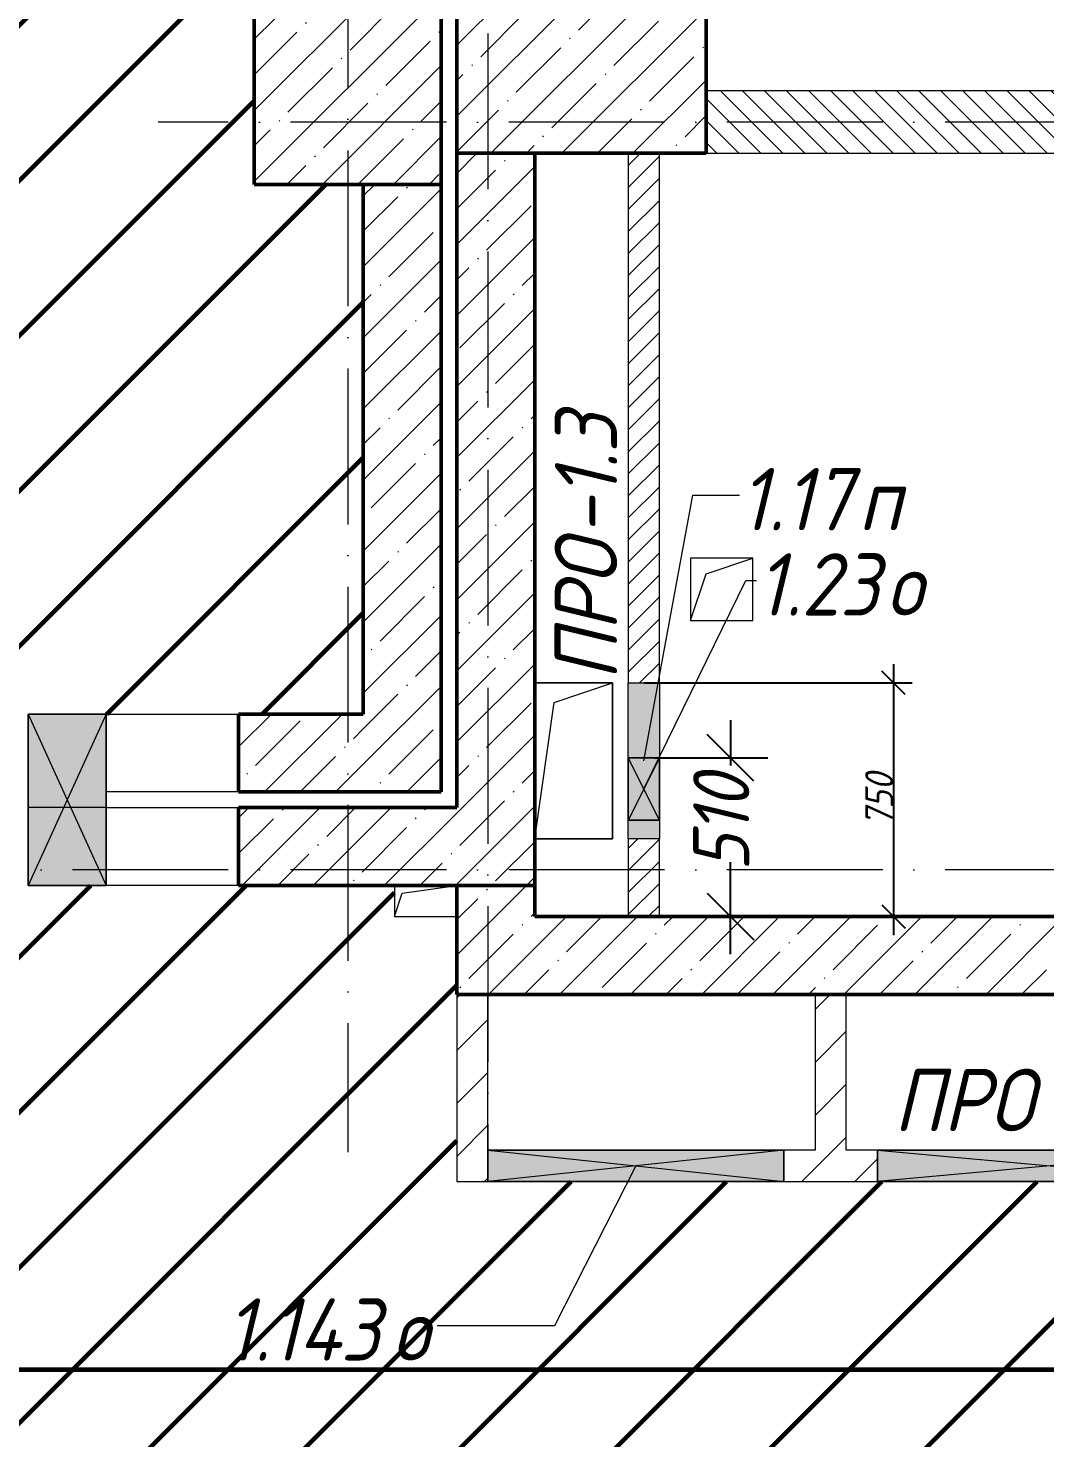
# Model space of a CAD drawing. Header units: millimetres. Extents: x -606178 to 312196, y -19338 to 632709.
# Drawn here: x -377006 to -373744, y 517553 to 522077 of the extents above; entities that cross this region are included whole.
import ezdxf

# ---------------------------------------------------------------- set-up
doc = ezdxf.new("R2010")
doc.units = ezdxf.units.MM
doc.linetypes.add('50_200_ШТРИХ_1Т_ш5_п1_п1_', pattern=[700, 500, -100, 0, -100])
for name, color, linetype, lineweight in [('6.4.1) Окр пт с инж. ПТ2.16', 3, 'Continuous', 60), ('A-____-____-DIMS', 7, 'Continuous', 9), ('A-DETL-GENF-OTLN', 7, 'Continuous', 9), ('A-FLOR-____-OTLN', 7, 'Continuous', 9), ('A-GENM-____-IDEN', 7, 'Continuous', 9), ('A-GENM-____-OTLN', 7, 'Continuous', 9), ('A-GLAZ-____-IDEN', 7, 'Continuous', 9), ('A-GLAZ-____-OTLN', 7, 'Continuous', 9), ('A-WALL-____-MCUT', 7, 'Continuous', 13), ('A-WALL-____-MCUT-2', 7, 'Continuous', 50), ('A-WALL-____-OTLN', 7, 'Continuous', 9), ('A-WALL-____-PATT-1', 7, 'Continuous', 9), ('A-WALL-FNSH-MCUT-1', 7, 'Continuous', 9), ('S-COLS-____-MCUT', 7, 'Continuous', 50), ('S-COLS-____-OTLN', 7, 'Continuous', 9), ('S-GRID-____-OTLN-1', 7, '50_200_ШТРИХ_1Т_ш5_п1_п1_', 9)]:
    doc.layers.add(name, color=color, linetype=linetype, lineweight=lineweight)
doc.layers.add('A-GLAZ-____-OTLN-1', color=7, linetype='Continuous', lineweight=9, true_color=0xc0c0c0)
doc.styles.add('ISOCPEUR_I_10', font='isocpeui.ttf', dxfattribs={"width": 0.9, "height": 180})
doc.styles.add('ISOCPEUR_I_11', font='isocpeui.ttf', dxfattribs={"width": 0.9, "height": 200})
doc.styles.add('ISOCPEUR_I_7', font='isocpeui.ttf', dxfattribs={"width": 0.9, "height": 90})
doc.dimstyles.new('ISO-1_8_0_9К_СРЕДНИЙ_Кладочные_2', dxfattribs={"dimscale": 304.8, "dimtxt": 89.638306, "dimasz": 0.246063, "dimexe": 0.19685, "dimexo": 0, "dimgap": 0, "dimtad": 1, "dimdec": 3, "dimrnd": 0.001, "dimdsep": 46, "dimtxsty": 'ISOCPEUR_I_7', "dimblk1": 'OBLIQUE', "dimblk2": 'OBLIQUE', "dimsah": 1, "dimcen": 0.09, "dimdle": 0.19685, "dimazin": 0, "dimtfac": 1, "dimtdec": 4, "dimtix": 1, "dimtmove": 1, "dimatfit": 3, "dimfxl": 1, "dimtvp": 1, "dimtolj": 1, "dimtzin": 0, "dimarcsym": 2})
doc.dimstyles.new('ISO-1_8_0_9К_СРЕДНИЙ_Кладочные_3', dxfattribs={"dimscale": 304.8, "dimtxt": 179.276612, "dimasz": 0.492126, "dimexe": 0.393701, "dimexo": 0, "dimgap": 0, "dimtad": 1, "dimdec": 3, "dimrnd": 0.001, "dimdsep": 46, "dimtxsty": 'ISOCPEUR_I_10', "dimblk1": 'OBLIQUE', "dimblk2": 'OBLIQUE', "dimsah": 1, "dimcen": 0.09, "dimdle": 0.393701, "dimazin": 0, "dimtfac": 1, "dimtdec": 4, "dimtix": 1, "dimtmove": 0, "dimatfit": 3, "dimfxl": 1, "dimtvp": 1, "dimtolj": 1, "dimtzin": 0, "dimarcsym": 2})
pattern_1 = [(45, (-425830.77, 451794.26), (-114.04925, 114.04925), []), (45, (-425716.72, 451794.26), (-114.04925, 114.04925), [201.612, -40.322, 3.353, -36.97])]
pattern_2 = [(45, (-425830.77, 451794.26), (-84.85281, 84.85281), [])]

# ---------------------------------------------------------------- blocks, each defined once
blk = doc.blocks.new('BSC_Колонна _Прямоугольная - 500х800-V95-АР1_План отверстий 1 этажа в осях 1-64_Ю-ЯЯ')
at = {"layer": 'S-COLS-____-OTLN'}
h = blk.add_hatch(dxfattribs=at)
h.set_pattern_fill('FP_105', color=256, style=0, pattern_type=2)
h.set_pattern_definition([(315, (-70131.04, 50600), (114.04925, 114.04925), []), (315, (-70131.04, 50485.95), (114.04925, 114.04925), [201.613, -40.323, 3.353, -36.97])])
h.paths.add_polyline_path([(-250, -400), (250, -400), (250, 400), (-250, 400)], flags=0)
at = {"layer": 'S-COLS-____-MCUT'}
for p, q in [((250, 400), (-250, 400)), ((-250, 400), (-250, -400)), ((250, -400), (250, 400)), ((-250, -400), (250, -400))]:
    blk.add_line(p, q, dxfattribs=at)
blk = doc.blocks.new('BSC_Колонна _Прямоугольная - 600х600-V106-АР1_План отверстий 1 этажа в осях 1-64_Ю-ЯЯ')
at = {"layer": 'S-COLS-____-OTLN'}
h = blk.add_hatch(dxfattribs=at)
h.set_pattern_fill('FP_117', color=256, style=0, pattern_type=2)
h.set_pattern_definition([(45, (-49850, -70081.04), (-114.04925, 114.04925), []), (45, (-49735.95, -70081.04), (-114.04925, 114.04925), [201.613, -40.323, 3.353, -36.97])])
h.paths.add_polyline_path([(-300, -300), (300, -300), (300, 300), (-300, 300), (-300, 58.7)], flags=0)
at = {"layer": 'S-COLS-____-MCUT'}
for p, q in [((300, 300), (-300, 300)), ((-300, 300), (-300, -300)), ((300, -300), (300, 300)), ((-300, -300), (300, -300))]:
    blk.add_line(p, q, dxfattribs=at)
blk = doc.blocks.new('AR_Отверстие Ниша - Лючок-32401787-АР1_План отверстий 1 этажа в осях 1-64_Ю-ЯЯ')
at = {"layer": 'A-GLAZ-____-OTLN'}
h = blk.add_hatch(color=256, dxfattribs=at)
h.paths.add_polyline_path([(250, 50), (190, 50), (190, -50), (250, -50)], flags=0)
h.paths.add_polyline_path([(-10, 50), (-250, 50), (-250, -50), (-10, -50)], flags=0)
for p, q in [((-250, 50), (-10, 50)), ((-250, -50), (-250, 50)), ((190, 50), (250, 50)), ((250, 50), (250, -50)), ((-10, -50), (-250, -50)), ((250, -50), (190, -50))]:
    blk.add_line(p, q, dxfattribs=at)
blk = doc.blocks.new('AR_Отверстие прямоугольное _в стене_ - AR_Отверстие прямоугольное _в стене__ВК-32401756-АР1_План отверстий 1 этажа в осях 1-64_Ю-ЯЯ')
at = {"layer": 'A-GLAZ-____-OTLN'}
blk.add_hatch(color=256, dxfattribs=at).paths.add_polyline_path([(100, 50), (-100, 50), (-100, -50), (100, -50)], flags=0)
at = {"layer": 'A-DETL-GENF-OTLN'}
for p, q in [((-100, -50), (-100, 50)), ((-100, 50), (100, 50)), ((100, 50), (-100, -50)), ((-100, 50), (100, -50)), ((100, 50), (-100, 50)), ((-100, 50), (-100, -50)), ((100, 50), (100, -50)), ((100, -50), (100, 50)), ((100, -50), (-100, -50)), ((-100, -50), (100, -50))]:
    blk.add_line(p, q, dxfattribs=at)
blk = doc.blocks.new('AR_Отверстие прямоугольное _в плите_ - AR_Отверстие прямоугольное _в плите_-V183-АР1_План отверстий 1 этажа в осях 1-64_Ю-ЯЯ')
at = {"layer": 'A-GENM-____-OTLN'}
for p, q in [((125, 250), (-125, 250)), ((-62.5, 187.5), (125, 250)), ((125, -250), (125, 250)), ((-125, -250), (-62.5, 187.5)), ((-125, -250), (125, -250))]:
    blk.add_line(p, q, dxfattribs=at)
blk = doc.blocks.new('AR_Отверстие прямоугольное _в плите_ - AR_Отверстие прямоугольное _в плите_-30459597-АР1_План отверстий 1 этажа в осях 1-64_Ю-ЯЯ')
at = {"layer": 'A-GENM-____-OTLN'}
for p, q in [((100, 100), (-100, 100)), ((-100, 100), (-100, -100)), ((-50, 50), (100, 100)), ((100, -100), (100, 100)), ((-100, -100), (-50, 50)), ((-100, -100), (100, -100))]:
    blk.add_line(p, q, dxfattribs=at)
blk = doc.blocks.new('AR_Отверстие прямоугольное _в плите_ - AR_Отверстие прямоугольное _в плите_-30511715-АР1_План отверстий 1 этажа в осях 1-64_Ю-ЯЯ')
at = {"layer": 'A-GENM-____-OTLN'}
for p, q in [((-100, 50), (-100, -50)), ((-75, 25), (100, 50)), ((-100, -50), (-75, 25)), ((-100, -50), (100, -50))]:
    blk.add_line(p, q, dxfattribs=at)
blk = doc.blocks.new('AR_Отверстие прямоугольное _в стене__БезПР - AR_Отверстие прямоугольное _в стене__БезПР-30578440-АР1_План отверстий 1 этажа в осях 1-64_Ю-ЯЯ')
at = {"layer": 'A-GLAZ-____-OTLN-1'}
blk.add_hatch(color=256, dxfattribs=at).paths.add_polyline_path([(125, -125), (125, 425), (-125, 425), (-125, -125)], flags=0)
at = {"layer": 'A-DETL-GENF-OTLN'}
for p, q in [((-125, -125), (-125, 425)), ((-125, 425), (125, 425)), ((125, 425), (-125, -125)), ((-125, 425), (125, -125)), ((125, 425), (-125, 425)), ((-125, 425), (-125, -125)), ((125, 425), (125, -125)), ((125, -125), (125, 425)), ((125, -125), (-125, -125)), ((-125, -125), (125, -125))]:
    blk.add_line(p, q, dxfattribs=at)
at = {"layer": 'A-GLAZ-____-OTLN'}
blk.add_line((125, 125), (-125, 125), dxfattribs=at)
blk = doc.blocks.new('AR_Отверстие прямоугольное _в стене_ - AR_Отверстие прямоугольное _в стене__ОВ-36787720-АР1_План отверстий 1 этажа в осях 1-64_Ю-ЯЯ')
at = {"layer": 'A-GLAZ-____-OTLN'}
blk.add_hatch(color=256, dxfattribs=at).paths.add_polyline_path([(550, -50), (550, 50), (-550, 50), (-550, -50)], flags=0)
at = {"layer": 'A-DETL-GENF-OTLN'}
for p, q in [((-550, -50), (-550, 50)), ((-550, 50), (550, 50)), ((550, 50), (-550, -50)), ((-550, 50), (550, -50)), ((550, 50), (-550, 50)), ((-550, 50), (-550, -50)), ((550, -50), (-550, -50)), ((-550, -50), (550, -50))]:
    blk.add_line(p, q, dxfattribs=at)
blk = doc.blocks.new('AR_Отверстие прямоугольное _в стене__БезПР - AR_Отверстие прямоугольное _в стене__БезПР-36428547-АР1_План отверстий 1 этажа в осях 1-64_Ю-ЯЯ')
at = {"layer": 'A-GLAZ-____-OTLN'}
blk.add_hatch(color=256, dxfattribs=at).paths.add_polyline_path([(475, -50), (475, 50), (-475, 50), (-475, -50)], flags=0)
at = {"layer": 'A-DETL-GENF-OTLN'}
for p, q in [((-475, -50), (-475, 50)), ((-475, 50), (475, 50)), ((475, 50), (-475, -50)), ((-475, 50), (475, -50)), ((475, 50), (-475, 50)), ((-475, 50), (-475, -50)), ((475, 50), (475, -50)), ((475, -50), (475, 50)), ((475, -50), (-475, -50)), ((-475, -50), (475, -50))]:
    blk.add_line(p, q, dxfattribs=at)
at = {"layer": 'A-GLAZ-____-OTLN'}
blk.add_line((475, 50), (-475, 50), dxfattribs=at)
blk = doc.blocks.new('_Oblique')
at = {"color": 0, "linetype": 'ByBlock', "lineweight": -2}
blk.add_line((-0.5, -0.5), (0.5, 0.5), dxfattribs=at)
blk = doc.blocks.new('*D4417')
at = {"layer": 'A-____-____-DIMS', "color": 0, "lineweight": -2, "transparency": 16777216}
for p, q in [((-374229.6, 520035.3), (-374229.6, 519165.3)), ((-375029.4, 519975.3), (-374169.6, 519975.3)), ((-374123.5, 519225.3), (-374289.6, 519225.3))]:
    blk.add_line(p, q, dxfattribs=at)
at = {"layer": 'Defpoints', "color": 0, "transparency": 16777216}
for p in [(-375029.4, 519975.3), (-374229.6, 519225.3), (-374123.5, 519225.3)]:
    blk.add_point(p, dxfattribs=at)
at = {"layer": 'A-____-____-DIMS', "color": 0, "lineweight": -2, "transparency": 16777216, "xscale": 75, "yscale": 75, "zscale": 75}
for p, rotation in [((-374229.6, 519975.3), 90), ((-374229.6, 519225.3), 270)]:
    blk.add_blockref('_Oblique', p, dxfattribs=dict(at, rotation=rotation))
at = {"layer": 'A-____-____-DIMS', "color": 0, "transparency": 16777216, "insert": (-374275.1, 519600.3), "char_height": 90, "width": 409.578, "attachment_point": 5, "rotation": 90, "style": 'ISOCPEUR_I_7'}
blk.add_mtext('\\A1;750', dxfattribs=at)
blk = doc.blocks.new('*D4481')
at = {"layer": 'A-____-____-DIMS', "color": 0, "lineweight": -2, "transparency": 16777216}
for p, q in [((-374752.3, 519855.3), (-374752.3, 519710.5)), ((-374997.7, 519735.3), (-374632.3, 519735.3)), ((-374752.3, 519105.3), (-374752.3, 519400)), ((-374980.8, 519225.3), (-374632.3, 519225.3))]:
    blk.add_line(p, q, dxfattribs=at)
at = {"layer": 'Defpoints', "color": 0, "transparency": 16777216}
for p in [(-374997.7, 519735.3), (-374980.8, 519225.3), (-374752.3, 519225.3)]:
    blk.add_point(p, dxfattribs=at)
at = {"layer": 'A-____-____-DIMS', "color": 0, "lineweight": -2, "transparency": 16777216, "xscale": 150, "yscale": 150, "zscale": 150}
for p, rotation in [((-374752.3, 519735.3), 90), ((-374752.3, 519225.3), 270)]:
    blk.add_blockref('_Oblique', p, dxfattribs=dict(at, rotation=rotation))
at = {"layer": 'A-____-____-DIMS', "color": 0, "transparency": 16777216, "insert": (-374872.3, 519371.1), "char_height": 180, "width": 368.207, "attachment_point": 1, "rotation": 90, "line_spacing_factor": 1.149209, "style": 'ISOCPEUR_I_10'}
blk.add_mtext('\\A1;510', dxfattribs=at)

msp = doc.modelspace()

# ---------------------------------------------------------------- hatches: boundary and pattern name
at = {"layer": '6.4.1) Окр пт с инж. ПТ2.16'}
h = msp.add_hatch(dxfattribs=at)
h.set_pattern_fill('ANSI31', color=256, scale=111)
h.paths.add_polyline_path([(-391355.7712, 533624.9536), (-391380.7712, 533624.9536), (-391380.7712, 533618.9536), (-391455.7712, 533618.9536), (-393330.7712, 533624.6861), (-393330.7712, 533618.9536), (-393418.2712, 533618.9536), (-393418.2712, 526515.3011), (-386255.7712, 526515.3011), (-386255.7712, 526520.9536), (-386180.7712, 526520.9536), (-385030.7712, 526520.0692), (-385030.7712, 526520.9536), (-384955.7712, 526520.9536), (-382505.7712, 526518.6926), (-382505.7712, 526521.3011), (-382430.7712, 526521.3011), (-381280.7712, 526519.3845), (-381280.7712, 526521.3011), (-381205.7712, 526521.3011), (-378830.7712, 526515.3011), (-378830.7712, 525915.3011), (-378830.7712, 521330.3011), (-378824.7712, 521330.3011), (-378824.7712, 521255.3011), (-378829.119, 520255.3011), (-378824.7712, 520255.3011), (-378824.7712, 520180.3011), (-378830.7712, 519875.3011), (-375930.7712, 519875.3011), (-375930.7712, 521575.3011), (-376280.7712, 521575.3011), (-376280.7712, 522175.3011), (-375930.7712, 522175.3011), (-375930.7712, 527025.3011), (-376280.7712, 527025.3011), (-376280.7712, 527625.3011), (-375930.7712, 527625.3011), (-375930.7712, 529525.3011), (-376405.7712, 529525.3011), (-376405.7712, 529519.3011), (-376480.7712, 529519.3011), (-377630.7712, 529519.765), (-377630.7712, 529519.3011), (-377705.7712, 529519.3011), (-391355.7712, 529525.3011)])
h = msp.add_hatch(dxfattribs=at)
h.set_pattern_fill('ANSI31', color=256, scale=111)
h.paths.add_polyline_path([(-351330.7712, 518575.3011), (-351390.7712, 518575.3011), (-351390.7712, 518975.3011), (-351630.7712, 518975.3011), (-351630.7712, 519475.3011), (-351380.7712, 519475.3011), (-351380.7712, 521675.3011), (-351930.7712, 521675.3011), (-352055.7712, 521675.3011), (-352055.7712, 521669.3011), (-352130.7712, 521669.3011), (-354130.7712, 521675.3011), (-354130.7712, 521669.3011), (-354205.7712, 521669.3011), (-354230.7712, 521675.3011), (-354230.7712, 518975.3011), (-356630.7712, 518975.3011), (-357130.7712, 518975.3011), (-362080.7712, 518975.3011), (-362580.7712, 518975.3011), (-368730.7712, 518975.3011), (-368730.7712, 518175.3011), (-369005.7712, 518175.3011), (-369905.7712, 518175.3011), (-370180.7712, 518175.3011), (-370180.7712, 518975.3011), (-370830.7712, 518975.3011), (-371230.7712, 518975.3011), (-371530.7712, 518975.3011), (-372031.1657, 518975.3011), (-372281.1657, 518975.3011), (-372680.7712, 518975.3011), (-373030.7712, 518975.3011), (-373030.7712, 518375.3011), (-373130.7712, 518375.3011), (-373180.7712, 518375.3011), (-374280.7712, 518375.3011), (-374580.7712, 518375.3011), (-375530.7712, 518375.3011), (-375630.7712, 518375.3011), (-375630.7712, 518975.3011), (-375630.7712, 519225.3011), (-375830.7712, 519225.3011), (-375830.7712, 519325.3011), (-376330.7712, 519325.3011), (-376756.1619, 519325.3011), (-377006.1619, 519325.3011), (-377605.7712, 519325.3011), (-378005.7712, 519325.3011), (-378430.7712, 519325.3011), (-380080.7712, 519325.3011), (-380080.7712, 519075.3011), (-380580.7712, 519075.3011), (-380580.7712, 514975.3011), (-380080.7712, 514975.3011), (-379755.7712, 514975.3011), (-379755.7712, 514981.3011), (-379680.7712, 514981.3011), (-379680.7712, 514975.3011), (-379230.7712, 514975.3011), (-378380.7712, 514975.3011), (-377980.7712, 514975.3011), (-377980.7712, 514981.3011), (-377905.7712, 514981.3011), (-377580.7712, 514975.3011), (-377080.7712, 514975.3011), (-375455.7712, 514975.3011), (-375455.7712, 514981.3011), (-375380.7712, 514981.3011), (-375380.7712, 514975.3011), (-375220.7712, 514975.3011), (-374820.7712, 514975.3011), (-374680.7712, 514975.3011), (-374680.7712, 514981.3011), (-374605.7712, 514981.3011), (-374455.7712, 514975.3011), (-374455.7712, 514981.3011), (-374380.7712, 514981.3011), (-374380.7712, 514975.3011), (-374200.7712, 514975.3011), (-373900.7712, 514975.3011), (-373680.7712, 514975.3011), (-373680.7712, 514981.3011), (-373605.7712, 514981.3011), (-373455.7712, 514975.3011), (-373455.7712, 514981.3011), (-373380.7712, 514981.3011), (-373380.7712, 514975.3011), (-372680.7712, 514975.3011), (-372680.7712, 514981.3011), (-372605.7712, 514981.3011), (-372455.7712, 514975.3011), (-372455.7712, 514981.3011), (-372380.7712, 514981.3011), (-372380.7712, 514975.3011), (-371680.7712, 514975.3011), (-371680.7712, 514981.3011), (-371605.7712, 514981.3011), (-371580.7712, 514975.3011), (-371080.7712, 514975.3011), (-370730.7712, 514975.3011), (-370730.7712, 514075.3011), (-370730.7712, 511425.3011), (-370730.7712, 510525.3011), (-371230.7712, 510525.3011), (-371230.7712, 507875.3011), (-370730.7712, 507875.3011), (-370730.7712, 507225.3011), (-368930.7712, 507225.3011), (-368930.7712, 507231.3011), (-368855.7712, 507231.3011), (-368780.7712, 507229.6648), (-368780.7712, 507325.3011), (-368580.7712, 507325.3011), (-368580.7712, 507475.3011), (-368080.7712, 507475.3011), (-368080.7712, 507325.3011), (-367880.7712, 507325.3011), (-367880.7712, 507225.3011), (-367805.7712, 507225.3011), (-367805.7712, 507231.3011), (-367730.7712, 507231.3011), (-365930.7712, 507225.3011), (-365930.7712, 507231.3011), (-365855.7712, 507231.3011), (-365730.7712, 507225.3011), (-365730.7712, 510825.3011), (-365730.7712, 514775.3011), (-365680.7712, 514775.3011), (-365680.7712, 514925.3011), (-365530.7712, 514925.3011), (-365530.7712, 514975.3011), (-362580.7712, 514975.3011), (-362080.7712, 514975.3011), (-361555.7712, 514975.3011), (-361555.7712, 514981.3011), (-361480.7712, 514981.3011), (-361480.7712, 514975.3011), (-360760.7712, 514975.3011), (-360510.7712, 514975.3011), (-360330.7712, 514975.3011), (-360330.7712, 514981.3011), (-360255.7712, 514981.3011), (-359130.7712, 514975.3011), (-358680.7712, 514975.3011), (-357080.7712, 514975.3011), (-356580.7712, 514975.3011), (-356355.7712, 514975.3011), (-356355.7712, 514981.3011), (-356280.7712, 514981.3011), (-355820.7712, 514975.3011), (-355620.7712, 514975.3011), (-355130.7712, 514975.3011), (-355130.7712, 514981.3011), (-355055.7712, 514981.3011), (-352805.7712, 514975.3011), (-352805.7712, 514981.3011), (-352730.7712, 514981.3011), (-352730.7712, 514975.3011), (-352120.7712, 514975.3011), (-351920.7712, 514975.3011), (-351580.7712, 514975.3011), (-351580.7712, 514981.3011), (-351505.7712, 514981.3011), (-351390.7712, 514975.7811), (-351390.7712, 515080.3011), (-351390.7712, 515430.3011), (-351390.7712, 516415.3011), (-351390.7712, 516475.3011), (-351330.7712, 516475.3011)])
h.paths.add_polyline_path([(-368580.7712, 514975.3011), (-368080.7712, 514975.3011), (-368080.7712, 514475.3011), (-368580.7712, 514475.3011)], flags=16)
at = {"layer": 'A-WALL-____-PATT-1'}
h = msp.add_hatch(dxfattribs=at)
h.set_pattern_fill('FP_6', color=256, style=0, pattern_type=2)
h.set_pattern_definition([(135, (-425830.77, 451794.26), (-35.35534, -35.35534), [])])
h.paths.add_polyline_path([(-371053.6592, 521675.3011), (-370330.7712, 521675.3011), (-370330.7712, 521875.3011), (-371324.7712, 521875.3011), (-371324.7712, 521806.3011), (-371330.7712, 521806.3011), (-371330.7712, 521744.3011), (-371324.7712, 521744.3011), (-371324.7712, 521675.3011), (-371255.7712, 521675.3011)], flags=0)
h.paths.add_polyline_path([(-372605.7712, 521675.3011), (-372536.7712, 521675.3011), (-372536.7712, 521744.3011), (-372530.7712, 521744.3011), (-372530.7712, 521806.3011), (-372536.7712, 521806.3011), (-372536.7712, 521875.3011), (-374830.7712, 521875.3011), (-374830.7712, 521675.3011), (-372821.1599, 521675.3011)], flags=0)
h = msp.add_hatch(dxfattribs=at)
h.set_pattern_fill('FP_13', color=256, style=0, pattern_type=2)
h.set_pattern_definition(pattern_1)
h.paths.add_polyline_path([(-375380.7712, 519325.3011), (-375380.7712, 521675.3011), (-375630.7712, 521675.3011), (-375630.7712, 519325.3011), (-375472.4109, 519325.3011)], flags=0)
h = msp.add_hatch(dxfattribs=at)
h.set_pattern_fill('FP_5', color=256, style=0, pattern_type=2)
h.set_pattern_definition([(45, (-425830.77, 451794.26), (-35.35534, 35.35534), [])])
h.paths.add_polyline_path([(-374980.7712, 519225.3011), (-374980.7712, 519475.3011), (-375080.7712, 519475.3011), (-375080.7712, 519225.3011)], flags=0)
h.paths.add_polyline_path([(-375080.7712, 519975.3011), (-374980.7712, 519975.3011), (-374980.7712, 521675.3011), (-375080.7712, 521675.3011), (-375080.7712, 520319.5128)], flags=0)
h = msp.add_hatch(dxfattribs=at)
h.set_pattern_fill('FP_13', color=256, style=0, pattern_type=2)
h.set_pattern_definition(pattern_1)
h.paths.add_polyline_path([(-375680.7712, 519625.3011), (-375680.7712, 521575.3011), (-375930.7712, 521575.3011), (-375930.7712, 519625.3011)], flags=0)
h = msp.add_hatch(dxfattribs=at)
h.set_pattern_fill('FP_13', color=256, style=0, pattern_type=2)
h.set_pattern_definition(pattern_1)
h.paths.add_polyline_path([(-375930.7712, 519625.3011), (-375930.7712, 519875.3011), (-376330.7712, 519875.3011), (-376330.7712, 519625.3011)], flags=0)
h.paths.add_polyline_path([(-378430.7712, 519625.3011), (-378430.7712, 519875.3011), (-380630.7712, 519875.3011), (-380630.7712, 519625.3011), (-379891.1626, 519625.3011)], flags=0)
h = msp.add_hatch(dxfattribs=at)
h.set_pattern_fill('FP_13', color=256, style=0, pattern_type=2)
h.set_pattern_definition(pattern_1)
h.paths.add_polyline_path([(-375630.7712, 519325.3011), (-375630.7712, 519575.3011), (-376330.7712, 519575.3011), (-376330.7712, 519325.3011)], flags=0)
h.paths.add_polyline_path([(-378430.7712, 519325.3011), (-378430.7712, 519575.3011), (-380080.7712, 519575.3011), (-380080.7712, 519325.3011), (-379891.1626, 519325.3011)], flags=0)
h = msp.add_hatch(dxfattribs=at)
h.set_pattern_fill('FP_13', color=256, style=0, pattern_type=2)
h.set_pattern_definition(pattern_1)
h.paths.add_polyline_path([(-375380.7712, 518975.3011), (-375380.7712, 519325.3011), (-375630.7712, 519325.3011), (-375630.7712, 518975.3011), (-375472.4109, 518975.3011)], flags=0)
h = msp.add_hatch(dxfattribs=at)
h.set_pattern_fill('FP_13', color=256, style=0, pattern_type=2)
h.set_pattern_definition(pattern_1)
h.paths.add_polyline_path([(-370830.7712, 518975.3011), (-370330.7712, 518975.3011), (-370330.7712, 519225.3011), (-370830.7712, 519225.3011), (-370830.7712, 519121.1345)], flags=0)
h.paths.add_polyline_path([(-372680.7712, 518975.3011), (-372680.7712, 519225.3011), (-375380.7712, 519225.3011), (-375380.7712, 518975.3011), (-372821.1599, 518975.3011)], flags=0)
h.paths.add_polyline_path([(-371230.7712, 518975.3011), (-371230.7712, 519225.3011), (-371530.7712, 519225.3011), (-371530.7712, 518975.3011)], flags=0)
h = msp.add_hatch(dxfattribs=at)
h.set_pattern_fill('FP_4', color=256, style=0, pattern_type=2)
h.set_pattern_definition(pattern_2)
h.paths.add_polyline_path([(-375530.7712, 518375.3011), (-375530.7712, 518975.3011), (-375630.7712, 518975.3011), (-375630.7712, 518375.3011)], flags=0)
h = msp.add_hatch(dxfattribs=at)
h.set_pattern_fill('FP_4', color=256, style=0, pattern_type=2)
h.set_pattern_definition(pattern_2)
h.paths.add_polyline_path([(-374380.7712, 518475.3011), (-374380.7712, 518975.3011), (-374480.7712, 518975.3011), (-374480.7712, 518475.3011)], flags=0)
h = msp.add_hatch(dxfattribs=at)
h.set_pattern_fill('FP_4', color=256, style=0, pattern_type=2)
h.set_pattern_definition(pattern_2)
h.paths.add_polyline_path([(-373030.7712, 518375.3011), (-373030.7712, 518475.3011), (-373130.7712, 518475.3011), (-373130.7712, 518472.3011), (-373177.7712, 518472.3011), (-373177.7712, 518378.3011), (-373130.7712, 518378.3011), (-373130.7712, 518375.3011)], flags=0)
h.paths.add_polyline_path([(-374580.7712, 518375.3011), (-374280.7712, 518375.3011), (-374280.7712, 518475.3011), (-374580.7712, 518475.3011), (-374580.7712, 518457.9098)], flags=0)

# ---------------------------------------------------------------- linework, layer by layer
at = {"layer": '6.4.1) Окр пт с инж. ПТ2.16', "color": 1}
msp.add_lwpolyline([(-370269.4829, 517770.5044), (-379974.3145, 517770.5044)], dxfattribs=at)
at = {"layer": 'A-FLOR-____-OTLN'}
for p, q in [((-375380.7712, 519975.3011), (-375130.7712, 519975.3011)), ((-375130.7712, 519975.3011), (-375130.7712, 519475.3011)), ((-375130.7712, 519475.3011), (-375380.7712, 519475.3011))]:
    msp.add_line(p, q, dxfattribs=at)
at = {"layer": 'A-GLAZ-____-IDEN'}
for p, q in [((-375030.7712, 519725.3011), (-374873.0711, 520577.397)), ((-374873.0711, 520577.397), (-374723.3247, 520577.397)), ((-375030.7712, 519635.3011), (-374703.3781, 520303.7247)), ((-374703.3781, 520303.7247), (-374668.5747, 520303.7247)), ((-375055.7712, 518425.3011), (-375316.7362, 517912.4734)), ((-375316.7362, 517912.4734), (-375693.6936, 517912.4734))]:
    msp.add_line(p, q, dxfattribs=at)
at = {"layer": 'A-WALL-____-MCUT'}
for p, q in [((-372605.7712, 521875.3011), (-374830.7712, 521875.3011)), ((-374830.7712, 521675.3011), (-372605.7712, 521675.3011))]:
    msp.add_line(p, q, dxfattribs=at)
at = {"layer": 'A-WALL-____-MCUT-2'}
for p, q in [((-375630.7712, 521675.3011), (-375630.7712, 519575.3011)), ((-375380.7712, 519225.3011), (-375380.7712, 521675.3011)), ((-375930.7712, 521575.3011), (-375930.7712, 519875.3011)), ((-375680.7712, 519625.3011), (-375680.7712, 521575.3011)), ((-375930.7712, 519875.3011), (-376330.7712, 519875.3011)), ((-376330.7712, 519875.3011), (-376330.7712, 519625.3011)), ((-376330.7712, 519625.3011), (-375680.7712, 519625.3011)), ((-375630.7712, 519575.3011), (-376330.7712, 519575.3011)), ((-376330.7712, 519575.3011), (-376330.7712, 519325.3011)), ((-376330.7712, 519325.3011), (-375380.7712, 519325.3011)), ((-375630.7712, 519325.3011), (-375630.7712, 518975.3011)), ((-372680.7712, 519225.3011), (-375380.7712, 519225.3011)), ((-375630.7712, 518975.3011), (-372680.7712, 518975.3011))]:
    msp.add_line(p, q, dxfattribs=at)
at = {"layer": 'A-WALL-____-OTLN'}
for p, q in [((-376756.1619, 519875.3011), (-376330.7712, 519875.3011)), ((-376330.7712, 519625.3011), (-376756.1619, 519625.3011)), ((-376756.1619, 519575.3011), (-376330.7712, 519575.3011)), ((-376330.7712, 519325.3011), (-376756.1619, 519325.3011))]:
    msp.add_line(p, q, dxfattribs=at)
at = {"layer": 'A-WALL-FNSH-MCUT-1'}
for p, q in [((-375080.7712, 521675.3011), (-375080.7712, 519975.3011)), ((-374980.7712, 519975.3011), (-374980.7712, 521675.3011)), ((-375080.7712, 519475.3011), (-375080.7712, 519225.3011)), ((-374980.7712, 519225.3011), (-374980.7712, 519475.3011)), ((-375630.7712, 518975.3011), (-375630.7712, 518375.3011)), ((-375530.7712, 518475.3011), (-375530.7712, 518975.3011)), ((-374480.7712, 518975.3011), (-374480.7712, 518475.3011)), ((-374380.7712, 518475.3011), (-374380.7712, 518975.3011)), ((-374480.7712, 518475.3011), (-374580.7712, 518475.3011)), ((-374280.7712, 518475.3011), (-374380.7712, 518475.3011)), ((-375630.7712, 518375.3011), (-375530.7712, 518375.3011)), ((-374580.7712, 518375.3011), (-374280.7712, 518375.3011))]:
    msp.add_line(p, q, dxfattribs=at)
at = {"layer": 'S-GRID-____-OTLN-1'}
for p, q in [((-375980.7712, 542687.1106), (-375980.7712, 518469.7429)), ((-375530.7712, 542362.4833), (-375530.7712, 518469.7429)), ((-321756.3646, 521775.3011), (-376588.7535, 521775.3011)), ((-321756.3646, 519375.3011), (-430499.5414, 519375.3011))]:
    msp.add_line(p, q, dxfattribs=at)

# ---------------------------------------------------------------- block references
at = {"layer": 'A-GENM-____-OTLN'}
for name, p in [('AR_Отверстие прямоугольное _в плите_ - AR_Отверстие прямоугольное _в плите_-30459597-АР1_План отверстий 1 этажа в осях 1-64_Ю-ЯЯ', (-374780.7712, 520275.3011)), ('AR_Отверстие прямоугольное _в плите_ - AR_Отверстие прямоугольное _в плите_-V183-АР1_План отверстий 1 этажа в осях 1-64_Ю-ЯЯ', (-375255.7712, 519725.3011)), ('AR_Отверстие прямоугольное _в плите_ - AR_Отверстие прямоугольное _в плите_-30511715-АР1_План отверстий 1 этажа в осях 1-64_Ю-ЯЯ', (-375730.7712, 519275.3011))]:
    msp.add_blockref(name, p, dxfattribs=at)
at = {"layer": 'A-GLAZ-____-OTLN', "rotation": 269.9999999999998}
for name, p in [('AR_Отверстие Ниша - Лючок-32401787-АР1_План отверстий 1 этажа в осях 1-64_Ю-ЯЯ', (-375030.7712, 519725.3011)), ('AR_Отверстие прямоугольное _в стене_ - AR_Отверстие прямоугольное _в стене__ВК-32401756-АР1_План отверстий 1 этажа в осях 1-64_Ю-ЯЯ', (-375030.7712, 519635.3011))]:
    msp.add_blockref(name, p, dxfattribs=at)
at = {"layer": 'A-GLAZ-____-OTLN'}
for name, p in [('AR_Отверстие прямоугольное _в стене__БезПР - AR_Отверстие прямоугольное _в стене__БезПР-30578440-АР1_План отверстий 1 этажа в осях 1-64_Ю-ЯЯ', (-376881.1619, 519450.3011)), ('AR_Отверстие прямоугольное _в стене__БезПР - AR_Отверстие прямоугольное _в стене__БезПР-36428547-АР1_План отверстий 1 этажа в осях 1-64_Ю-ЯЯ', (-375055.7712, 518425.3011)), ('AR_Отверстие прямоугольное _в стене_ - AR_Отверстие прямоугольное _в стене__ОВ-36787720-АР1_План отверстий 1 этажа в осях 1-64_Ю-ЯЯ', (-373730.7712, 518425.3011))]:
    msp.add_blockref(name, p, dxfattribs=at)
at = {"layer": 'S-COLS-____-OTLN'}
msp.add_blockref('BSC_Колонна _Прямоугольная - 600х600-V106-АР1_План отверстий 1 этажа в осях 1-64_Ю-ЯЯ', (-375980.7712, 521875.3011), dxfattribs=at)
at = {"layer": 'S-COLS-____-OTLN', "rotation": 89.9999999999999}
msp.add_blockref('BSC_Колонна _Прямоугольная - 500х800-V95-АР1_План отверстий 1 этажа в осях 1-64_Ю-ЯЯ', (-375230.7712, 521925.3011), dxfattribs=at)

# ---------------------------------------------------------------- texts
at = {"layer": 'A-GENM-____-IDEN', "char_height": 200, "attachment_point": 1, "rotation": 90, "style": 'ISOCPEUR_I_11'}
for s, insert, width in [('-1.3', (-375316.1232, 520447.6222), 505.063125), ('ПРО', (-375316.1232, 519983.2784), 562.784625)]:
    msp.add_mtext(s, dxfattribs=dict(at, insert=insert, width=width))
at = {"layer": 'A-GENM-____-IDEN', "insert": (-374228.8393, 518736.5182), "char_height": 200, "width": 562.784625, "attachment_point": 1, "style": 'ISOCPEUR_I_11'}
msp.add_mtext('ПРО', dxfattribs=at)
at = {"layer": 'A-GLAZ-____-IDEN', "char_height": 200, "attachment_point": 1, "style": 'ISOCPEUR_I_11'}
for s, insert, width in [('1.17', (-374723.3247, 520665.0116), 461.772), ('\\fISOCPEUR|b0|i1|c204|p34|;\\W.9;п', (-374342.3247, 520665.0116), 158.734125), ('1.23', (-374668.5747, 520391.3393), 505.063125), ('\\fISOCPEUR|b0|i1|c204|p34|;\\W.9;о', (-374251.856, 520391.3393), 158.734125), ('1.143', (-376372.8511, 518000.088), 649.366875), ('\\fISOCPEUR|b0|i1|c204|p34|;\\W.9;о', (-375837.0699, 518000.088), 158.734125)]:
    msp.add_mtext(s, dxfattribs=dict(at, insert=insert, width=width))

# ---------------------------------------------------------------- dimensions: what is measured, and where the dimension line sits
at = {"layer": 'A-____-____-DIMS'}
dim = msp.add_linear_dim(base=(-374229.5649, 519225.3011), p1=(-375029.4211, 519975.3011), p2=(-374123.4989, 519225.3011), angle=90, dimstyle='ISO-1_8_0_9К_СРЕДНИЙ_Кладочные_2', override={"dimpost": '<>', "dimfxl": 1176.093172}, dxfattribs=at)
dim.commit()
dim.dimension.update_dxf_attribs({"geometry": '*D4417', "text_midpoint": (-374275.1444, 519600.3011)})
dim = msp.add_linear_dim(base=(-374752.3099, 519225.3011), p1=(-374997.7215, 519735.3011), p2=(-374980.7712, 519225.3011), angle=90, dimstyle='ISO-1_8_0_9К_СРЕДНИЙ_Кладочные_3', override={"dimpost": '<>', "dimfxl": 510.281601}, dxfattribs=at)
dim.commit()
dim.dimension.update_dxf_attribs({"geometry": '*D4481', "text_midpoint": (-374752.3099, 519555.2053), "dimtype": 160, "text_rotation": 90})

doc.saveas('drawing.dxf')
